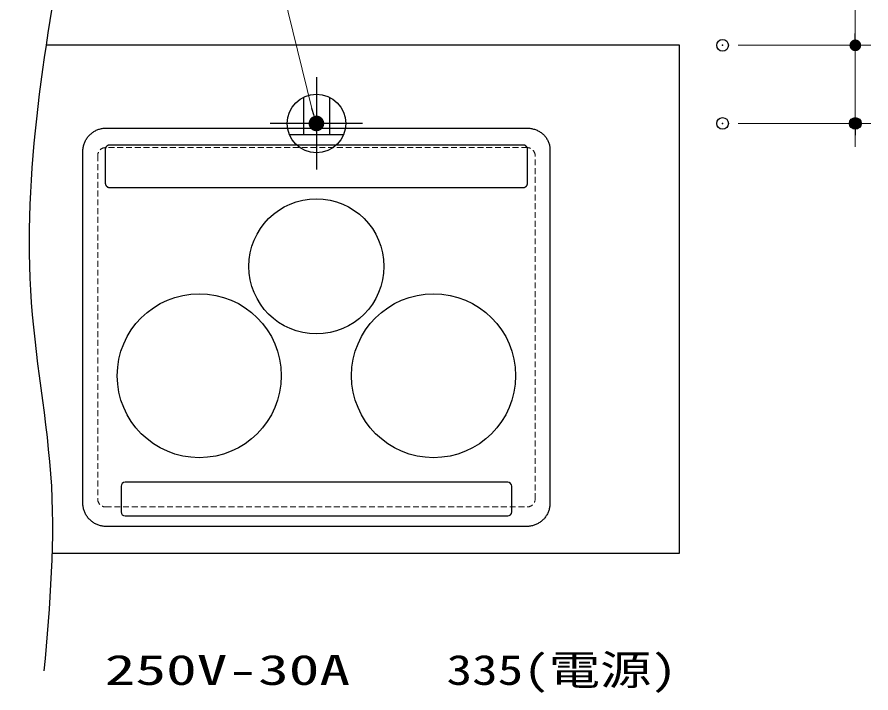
# Model space of a CAD drawing. Units: millimetres, scale not verified. Extents: x -9797 to 9797, y -4555 to 4555.
# Drawn here: x -4306 to -3213, y 806 to 1671 of the extents above; entities that cross this region are included whole.
import ezdxf
from ezdxf.enums import TextEntityAlignment as Align

# ---------------------------------------------------------------- set-up
doc = ezdxf.new("R2010")
doc.units = ezdxf.units.MM
doc.header["$LTSCALE"] = 30
doc.header["$PDMODE"] = 32
doc.header["$PDSIZE"] = 15
doc.linetypes.add('USER1', pattern=[0.375, 0.25, -0.125])
for name, color, linetype, lineweight in [('0-1_0', 7, 'Continuous', 25), ('0-2_細線ﾚｲﾔｰ', 91, 'Continuous', 5), ('0-3_寸法ﾚｲﾔｰ', 30, 'Continuous', 13), ('0-4_DEFPOINTS', 7, 'Continuous', 25), ('0-5_1', 7, 'Continuous', 25)]:
    doc.layers.add(name, color=color, linetype=linetype, lineweight=lineweight)
doc.styles.add('ＭＳ ゴシック', font='')
doc.styles.get('ＭＳ ゴシック').set_extended_font_data('MS Gothic')

# ---------------------------------------------------------------- blocks, each defined once
blk = doc.blocks.new('_DOT')
at = {"layer": '0-1_0', "color": 30}
blk.add_line((-15, 0), (-30, 0), dxfattribs=at)
for points in [[(0, 0), (-15, 0), (-14.88, 1.88)], [(0, 0), (-14.88, -1.88), (-15, 0)], [(0, 0), (-14.88, 1.88), (-14.53, 3.73)], [(0, 0), (-14.53, -3.73), (-14.88, -1.88)], [(0, 0), (-14.53, 3.73), (-13.95, 5.52)], [(0, 0), (-13.95, -5.52), (-14.53, -3.73)], [(0, 0), (-13.95, 5.52), (-13.14, 7.23)], [(0, 0), (-13.14, -7.23), (-13.95, -5.52)], [(0, 0), (-13.14, 7.23), (-12.14, 8.82)], [(0, 0), (-12.14, -8.82), (-13.14, -7.23)], [(0, 0), (-12.14, 8.82), (-10.93, 10.27)], [(0, 0), (-10.93, -10.27), (-12.14, -8.82)], [(0, 0), (-10.93, 10.27), (-9.56, 11.56)], [(0, 0), (-9.56, -11.56), (-10.93, -10.27)], [(0, 0), (-9.56, 11.56), (-8.04, 12.66)], [(0, 0), (-8.04, -12.66), (-9.56, -11.56)], [(0, 0), (-8.04, 12.66), (-6.39, 13.57)], [(0, 0), (-6.39, -13.57), (-8.04, -12.66)], [(0, 0), (-6.39, 13.57), (-4.64, 14.27)], [(0, 0), (-4.64, -14.27), (-6.39, -13.57)], [(0, 0), (-4.64, 14.27), (-2.81, 14.73)], [(0, 0), (-2.81, -14.73), (-4.64, -14.27)], [(0, 0), (-2.81, 14.73), (-0.94, 14.97)], [(0, 0), (-0.94, -14.97), (-2.81, -14.73)], [(0, 0), (-0.94, 14.97), (0.94, 14.97)], [(0, 0), (0.94, -14.97), (-0.94, -14.97)], [(0, 0), (0.94, 14.97), (2.81, 14.73)], [(0, 0), (2.81, 14.73), (4.64, 14.27)], [(0, 0), (4.64, 14.27), (6.39, 13.57)], [(0, 0), (6.39, 13.57), (8.04, 12.66)], [(0, 0), (8.04, 12.66), (9.56, 11.56)], [(0, 0), (9.56, 11.56), (10.93, 10.27)], [(0, 0), (10.93, 10.27), (12.14, 8.82)], [(0, 0), (12.14, 8.82), (13.14, 7.23)], [(0, 0), (13.14, 7.23), (13.95, 5.52)], [(0, 0), (13.95, 5.52), (14.53, 3.73)], [(0, 0), (14.53, 3.73), (14.88, 1.88)], [(0, 0), (14.88, 1.88), (15, 0)], [(0, 0), (2.81, -14.73), (0.94, -14.97)], [(0, 0), (4.64, -14.27), (2.81, -14.73)], [(0, 0), (6.39, -13.57), (4.64, -14.27)], [(0, 0), (8.04, -12.66), (6.39, -13.57)], [(0, 0), (9.56, -11.56), (8.04, -12.66)], [(0, 0), (10.93, -10.27), (9.56, -11.56)], [(0, 0), (12.14, -8.82), (10.93, -10.27)], [(0, 0), (13.14, -7.23), (12.14, -8.82)], [(0, 0), (13.95, -5.52), (13.14, -7.23)], [(0, 0), (14.53, -3.73), (13.95, -5.52)], [(0, 0), (14.88, -1.88), (14.53, -3.73)], [(0, 0), (15, 0), (14.88, -1.88)]]:
    blk.add_solid(points, dxfattribs=at)
blk = doc.blocks.new('A$C5C1B3A85')
at = {"layer": '0-1_0', "color": 1, "lineweight": 30}
for p, q in [((0, 1773.4), (0, -1773.4)), ((-496.2, 1009.7), (-496.2, -426.1)), ((496.2, 1009.7), (496.2, -426.1)), ((1773.4, 0), (-1773.4, 0)), ((-1041.2, -426.1), (1041.2, -426.1))]:
    blk.add_line(p, q, dxfattribs=at)
blk.add_circle((0, 0), 1125, dxfattribs=at)

msp = doc.modelspace()

# ---------------------------------------------------------------- linework, layer by layer
at = {"layer": '0-1_0'}
for p, q in [((-4193.67, 1528.99), (-4192.46, 1529.01)), ((-3654.68, 1529.01), (-3653.69, 1529.01)), ((-4222.07, 1498.56), (-4222.07, 1499.39)), ((-4193.46, 1501.87), (-4193.47, 1501.64)), ((-4186.8, 1507.33), (-4187.77, 1507.33)), ((-3658.15, 1507.33), (-3658.38, 1507.33)), ((-3652.68, 1501.56), (-3652.68, 1501.64)), ((-3624.02, 1500.6), (-3624.07, 1499.39)), ((-3652.69, 1458.41), (-3652.68, 1458.65)), ((-4222.05, 1047.41), (-4222.07, 1048.63)), ((-3624.07, 1049.46), (-3624.07, 1048.63)), ((-4191.47, 1019.01), (-4192.46, 1019.01)), ((-3652.47, 1019.04), (-3653.69, 1019.01))]:
    msp.add_line(p, q, dxfattribs=at)
for points in [[(-4262.04, 1682.47), (-4264.53, 1666.75), (-4266.96, 1651.03), (-4269.32, 1635.31), (-4271.61, 1619.59), (-4273.81, 1603.87), (-4275.92, 1588.16), (-4277.92, 1572.45), (-4279.82, 1556.73), (-4281.6, 1541.02), (-4283.25, 1525.32), (-4284.76, 1509.61), (-4286.13, 1493.9), (-4287.35, 1478.2), (-4288.41, 1462.5), (-4289.3, 1446.81), (-4290.01, 1431.11), (-4290.53, 1415.42), (-4290.86, 1399.73), (-4290.99, 1384.04), (-4290.9, 1368.36), (-4290.6, 1352.68), (-4290.06, 1337), (-4289.29, 1321.33), (-4288.27, 1305.66), (-4287, 1289.99), (-4285.51, 1274.33), (-4283.83, 1258.67), (-4281.99, 1243.01), (-4280.04, 1227.35), (-4278.02, 1211.69), (-4275.95, 1196.03), (-4273.88, 1180.37), (-4271.85, 1164.7)], [(-4261.6, 985), (-3458.07, 985), (-3458.07, 1635), (-4269.36, 1635)], [(-4222.07, 1499.39), (-4222.05, 1500.6), (-4221.97, 1501.81), (-4221.85, 1503), (-4221.68, 1504.18), (-4221.47, 1505.34), (-4221.21, 1506.48), (-4220.9, 1507.61), (-4220.55, 1508.73), (-4220.16, 1509.82), (-4219.73, 1510.89), (-4219.26, 1511.94), (-4218.75, 1512.97), (-4218.2, 1513.98), (-4217.62, 1514.96), (-4216.99, 1515.92), (-4216.34, 1516.85), (-4215.64, 1517.76), (-4214.92, 1518.64), (-4214.16, 1519.49), (-4213.37, 1520.31), (-4212.55, 1521.1), (-4211.7, 1521.86), (-4210.82, 1522.58), (-4209.92, 1523.28), (-4208.98, 1523.93), (-4208.02, 1524.56), (-4207.04, 1525.14), (-4206.04, 1525.69), (-4205.01, 1526.2), (-4203.95, 1526.67), (-4202.88, 1527.11), (-4201.79, 1527.5), (-4200.68, 1527.84), (-4199.55, 1528.15), (-4198.41, 1528.41), (-4197.24, 1528.62), (-4196.07, 1528.79), (-4194.88, 1528.91), (-4193.67, 1528.99)], [(-4192.46, 1529.01), (-4191.47, 1529.01), (-4188.55, 1529.01), (-4183.82, 1529.01), (-4177.37, 1529.01), (-4169.31, 1529.01), (-4159.73, 1529.01), (-4148.73, 1529.01), (-4136.43, 1529.01), (-4122.91, 1529.01), (-4108.28, 1529.01), (-4092.63, 1529.01), (-4076.08, 1529.01), (-4058.73, 1529.01), (-4040.66, 1529.01), (-4021.99, 1529.01), (-4002.81, 1529.01), (-3983.23, 1529.01), (-3963.35, 1529.01), (-3943.26, 1529.01), (-3923.07, 1529.01), (-3902.89, 1529.01), (-3882.8, 1529.01), (-3862.92, 1529.01), (-3843.33, 1529.01), (-3824.16, 1529.01), (-3805.49, 1529.01), (-3787.42, 1529.01), (-3770.06, 1529.01), (-3753.51, 1529.01), (-3737.87, 1529.01), (-3723.24, 1529.01), (-3709.72, 1529.01), (-3697.41, 1529.01), (-3686.42, 1529.01), (-3676.84, 1529.01), (-3668.77, 1529.01), (-3662.32, 1529.01), (-3657.59, 1529.01), (-3654.68, 1529.01)], [(-3653.69, 1529.01), (-3652.4, 1528.99), (-3651.13, 1528.91), (-3649.87, 1528.79), (-3648.63, 1528.62), (-3647.41, 1528.41), (-3646.21, 1528.15), (-3645.03, 1527.84), (-3643.87, 1527.5), (-3642.74, 1527.11), (-3641.63, 1526.67), (-3640.54, 1526.2), (-3639.48, 1525.69), (-3638.44, 1525.14), (-3637.43, 1524.56), (-3636.46, 1523.93), (-3635.51, 1523.28), (-3634.59, 1522.58), (-3633.7, 1521.86), (-3632.84, 1521.1), (-3632.02, 1520.31), (-3631.23, 1519.49), (-3630.48, 1518.64), (-3629.76, 1517.76), (-3629.08, 1516.85), (-3628.44, 1515.92), (-3627.84, 1514.96), (-3627.28, 1513.98), (-3626.76, 1512.97), (-3626.28, 1511.94), (-3625.84, 1510.89), (-3625.45, 1509.82), (-3625.11, 1508.73), (-3624.81, 1507.61), (-3624.55, 1506.48), (-3624.35, 1505.34), (-3624.19, 1504.18), (-3624.08, 1503), (-3624.03, 1501.81), (-3624.02, 1500.6)], [(-4222.07, 1048.63), (-4222.07, 1049.46), (-4222.07, 1051.9), (-4222.07, 1055.86), (-4222.07, 1061.25), (-4222.07, 1068), (-4222.07, 1076.01), (-4222.07, 1085.21), (-4222.07, 1095.51), (-4222.07, 1106.82), (-4222.07, 1119.06), (-4222.07, 1132.15), (-4222.07, 1145.99), (-4222.07, 1160.52), (-4222.07, 1175.63), (-4222.07, 1191.25), (-4222.07, 1207.3), (-4222.07, 1223.68), (-4222.07, 1240.31), (-4222.07, 1257.12), (-4222.07, 1274.01), (-4222.07, 1290.9), (-4222.07, 1307.7), (-4222.07, 1324.34), (-4222.07, 1340.72), (-4222.07, 1356.76), (-4222.07, 1372.39), (-4222.07, 1387.5), (-4222.07, 1402.02), (-4222.07, 1415.87), (-4222.07, 1428.96), (-4222.07, 1441.2), (-4222.07, 1452.51), (-4222.07, 1462.81), (-4222.07, 1472), (-4222.07, 1480.02), (-4222.07, 1486.77), (-4222.07, 1492.16), (-4222.07, 1496.12), (-4222.07, 1498.56)], [(-4193.47, 1501.64), (-4193.47, 1501.56), (-4193.47, 1501.32), (-4193.47, 1500.95), (-4193.47, 1500.43), (-4193.47, 1499.79), (-4193.47, 1499.02), (-4193.47, 1498.15), (-4193.47, 1497.17), (-4193.47, 1496.09), (-4193.47, 1494.92), (-4193.47, 1493.67), (-4193.47, 1492.35), (-4193.47, 1490.97), (-4193.47, 1489.52), (-4193.47, 1488.03), (-4193.47, 1486.5), (-4193.47, 1484.94), (-4193.47, 1483.36), (-4193.47, 1481.75), (-4193.47, 1480.14), (-4193.47, 1478.53), (-4193.47, 1476.93), (-4193.47, 1475.34), (-4193.47, 1473.78), (-4193.47, 1472.25), (-4193.47, 1470.76), (-4193.47, 1469.32), (-4193.47, 1467.93), (-4193.47, 1466.61), (-4193.47, 1465.36), (-4193.47, 1464.2), (-4193.47, 1463.12), (-4193.47, 1462.14), (-4193.47, 1461.26), (-4193.47, 1460.49), (-4193.47, 1459.85), (-4193.47, 1459.34), (-4193.47, 1458.96), (-4193.47, 1458.73)], [(-4187.77, 1507.33), (-4188.01, 1507.33), (-4188.24, 1507.31), (-4188.47, 1507.29), (-4188.69, 1507.26), (-4188.92, 1507.22), (-4189.14, 1507.17), (-4189.36, 1507.11), (-4189.57, 1507.04), (-4189.78, 1506.97), (-4189.99, 1506.88), (-4190.19, 1506.79), (-4190.39, 1506.69), (-4190.58, 1506.59), (-4190.77, 1506.48), (-4190.95, 1506.36), (-4191.13, 1506.23), (-4191.31, 1506.1), (-4191.48, 1505.96), (-4191.64, 1505.81), (-4191.8, 1505.66), (-4191.95, 1505.5), (-4192.09, 1505.34), (-4192.23, 1505.17), (-4192.37, 1504.99), (-4192.49, 1504.81), (-4192.61, 1504.63), (-4192.73, 1504.44), (-4192.83, 1504.25), (-4192.93, 1504.05), (-4193.02, 1503.85), (-4193.1, 1503.64), (-4193.18, 1503.43), (-4193.24, 1503.22), (-4193.3, 1503), (-4193.35, 1502.78), (-4193.39, 1502.56), (-4193.43, 1502.33), (-4193.45, 1502.1), (-4193.46, 1501.87)], [(-3658.38, 1507.33), (-3659.36, 1507.33), (-3662.22, 1507.33), (-3666.87, 1507.33), (-3673.2, 1507.33), (-3681.13, 1507.33), (-3690.54, 1507.33), (-3701.34, 1507.33), (-3713.44, 1507.33), (-3726.72, 1507.33), (-3741.1, 1507.33), (-3756.47, 1507.33), (-3772.73, 1507.33), (-3789.79, 1507.33), (-3807.54, 1507.33), (-3825.88, 1507.33), (-3844.73, 1507.33), (-3863.97, 1507.33), (-3883.5, 1507.33), (-3903.24, 1507.33), (-3923.08, 1507.33), (-3942.91, 1507.33), (-3962.65, 1507.33), (-3982.19, 1507.33), (-4001.43, 1507.33), (-4020.27, 1507.33), (-4038.62, 1507.33), (-4056.37, 1507.33), (-4073.42, 1507.33), (-4089.69, 1507.33), (-4105.06, 1507.33), (-4119.43, 1507.33), (-4132.72, 1507.33), (-4144.81, 1507.33), (-4155.61, 1507.33), (-4165.03, 1507.33), (-4172.95, 1507.33), (-4179.29, 1507.33), (-4183.94, 1507.33), (-4186.8, 1507.33)], [(-3652.68, 1501.64), (-3652.69, 1501.87), (-3652.7, 1502.1), (-3652.73, 1502.33), (-3652.76, 1502.56), (-3652.8, 1502.78), (-3652.85, 1503), (-3652.91, 1503.22), (-3652.98, 1503.43), (-3653.05, 1503.64), (-3653.13, 1503.85), (-3653.22, 1504.05), (-3653.32, 1504.25), (-3653.43, 1504.44), (-3653.54, 1504.63), (-3653.66, 1504.81), (-3653.79, 1504.99), (-3653.92, 1505.17), (-3654.06, 1505.34), (-3654.2, 1505.5), (-3654.36, 1505.66), (-3654.51, 1505.81), (-3654.68, 1505.96), (-3654.85, 1506.1), (-3655.02, 1506.23), (-3655.2, 1506.36), (-3655.39, 1506.48), (-3655.57, 1506.59), (-3655.77, 1506.69), (-3655.97, 1506.79), (-3656.17, 1506.88), (-3656.37, 1506.97), (-3656.58, 1507.04), (-3656.8, 1507.11), (-3657.02, 1507.17), (-3657.24, 1507.22), (-3657.46, 1507.26), (-3657.69, 1507.29), (-3657.91, 1507.31), (-3658.15, 1507.33)], [(-3652.68, 1458.65), (-3652.68, 1458.73), (-3652.68, 1458.96), (-3652.68, 1459.34), (-3652.68, 1459.85), (-3652.68, 1460.49), (-3652.68, 1461.26), (-3652.68, 1462.14), (-3652.68, 1463.12), (-3652.68, 1464.2), (-3652.68, 1465.36), (-3652.68, 1466.61), (-3652.68, 1467.93), (-3652.68, 1469.32), (-3652.68, 1470.76), (-3652.68, 1472.25), (-3652.68, 1473.78), (-3652.68, 1475.34), (-3652.68, 1476.93), (-3652.68, 1478.53), (-3652.68, 1480.14), (-3652.68, 1481.75), (-3652.68, 1483.36), (-3652.68, 1484.94), (-3652.68, 1486.5), (-3652.68, 1488.03), (-3652.68, 1489.52), (-3652.68, 1490.97), (-3652.68, 1492.35), (-3652.68, 1493.67), (-3652.68, 1494.92), (-3652.68, 1496.09), (-3652.68, 1497.17), (-3652.68, 1498.15), (-3652.68, 1499.02), (-3652.68, 1499.79), (-3652.68, 1500.43), (-3652.68, 1500.95), (-3652.68, 1501.32), (-3652.68, 1501.56)], [(-3624.07, 1499.39), (-3624.07, 1498.56), (-3624.07, 1496.12), (-3624.07, 1492.16), (-3624.07, 1486.77), (-3624.07, 1480.02), (-3624.07, 1472), (-3624.07, 1462.81), (-3624.07, 1452.51), (-3624.07, 1441.2), (-3624.07, 1428.96), (-3624.07, 1415.87), (-3624.07, 1402.02), (-3624.07, 1387.5), (-3624.07, 1372.39), (-3624.07, 1356.76), (-3624.07, 1340.72), (-3624.07, 1324.34), (-3624.07, 1307.7), (-3624.07, 1290.9), (-3624.07, 1274.01), (-3624.07, 1257.12), (-3624.07, 1240.31), (-3624.07, 1223.68), (-3624.07, 1207.3), (-3624.07, 1191.25), (-3624.07, 1175.63), (-3624.07, 1160.52), (-3624.07, 1145.99), (-3624.07, 1132.15), (-3624.07, 1119.06), (-3624.07, 1106.82), (-3624.07, 1095.51), (-3624.07, 1085.21), (-3624.07, 1076.01), (-3624.07, 1068), (-3624.07, 1061.25), (-3624.07, 1055.86), (-3624.07, 1051.9), (-3624.07, 1049.46)], [(-4193.47, 1458.73), (-4193.47, 1458.65), (-4193.46, 1458.41), (-4193.45, 1458.18), (-4193.43, 1457.95), (-4193.39, 1457.73), (-4193.35, 1457.5), (-4193.3, 1457.28), (-4193.24, 1457.06), (-4193.18, 1456.85), (-4193.1, 1456.64), (-4193.02, 1456.43), (-4192.93, 1456.23), (-4192.83, 1456.03), (-4192.73, 1455.84), (-4192.61, 1455.65), (-4192.49, 1455.46), (-4192.37, 1455.28), (-4192.23, 1455.11), (-4192.09, 1454.94), (-4191.95, 1454.78), (-4191.8, 1454.62), (-4191.64, 1454.47), (-4191.48, 1454.32), (-4191.31, 1454.18), (-4191.13, 1454.05), (-4190.95, 1453.92), (-4190.77, 1453.8), (-4190.58, 1453.69), (-4190.39, 1453.58), (-4190.19, 1453.48), (-4189.99, 1453.39), (-4189.78, 1453.31), (-4189.57, 1453.23), (-4189.36, 1453.17), (-4189.14, 1453.11), (-4188.92, 1453.06), (-4188.69, 1453.02), (-4188.47, 1452.98), (-4188.24, 1452.96)], [(-3658.38, 1452.94), (-3658.15, 1452.95), (-3657.91, 1452.96), (-3657.69, 1452.98), (-3657.46, 1453.02), (-3657.24, 1453.06), (-3657.02, 1453.11), (-3656.8, 1453.17), (-3656.58, 1453.23), (-3656.37, 1453.31), (-3656.17, 1453.39), (-3655.97, 1453.48), (-3655.77, 1453.58), (-3655.57, 1453.69), (-3655.39, 1453.8), (-3655.2, 1453.92), (-3655.02, 1454.05), (-3654.85, 1454.18), (-3654.68, 1454.32), (-3654.51, 1454.47), (-3654.36, 1454.62), (-3654.2, 1454.78), (-3654.06, 1454.94), (-3653.92, 1455.11), (-3653.79, 1455.28), (-3653.66, 1455.46), (-3653.54, 1455.65), (-3653.43, 1455.84), (-3653.32, 1456.03), (-3653.22, 1456.23), (-3653.13, 1456.43), (-3653.05, 1456.64), (-3652.98, 1456.85), (-3652.91, 1457.06), (-3652.85, 1457.28), (-3652.8, 1457.5), (-3652.76, 1457.73), (-3652.73, 1457.95), (-3652.7, 1458.18), (-3652.69, 1458.41)], [(-4188.24, 1452.96), (-4188.01, 1452.95), (-4187.77, 1452.94)], [(-4187.77, 1452.94), (-4187.43, 1452.94), (-4186.39, 1452.94), (-4184.66, 1452.94), (-4182.24, 1452.94), (-4179.14, 1452.94), (-4175.36, 1452.94), (-4170.9, 1452.94), (-4165.76, 1452.94), (-4159.94, 1452.94), (-4153.46, 1452.94), (-4146.3, 1452.94), (-4138.47, 1452.94), (-4129.98, 1452.94), (-4120.83, 1452.94), (-4111.02, 1452.94), (-4100.55, 1452.94), (-4089.42, 1452.94), (-4077.65, 1452.94), (-4065.22, 1452.94), (-4052.14, 1452.94), (-4038.42, 1452.94), (-4024.05, 1452.94), (-4009.05, 1452.94), (-3993.41, 1452.94), (-3977.13, 1452.94), (-3960.22, 1452.94), (-3942.67, 1452.94), (-3924.5, 1452.94), (-3905.71, 1452.94), (-3886.29, 1452.94), (-3866.25, 1452.94), (-3845.59, 1452.94), (-3824.32, 1452.94), (-3802.43, 1452.94), (-3779.93, 1452.94), (-3756.82, 1452.94), (-3733.11, 1452.94), (-3708.79, 1452.94), (-3683.88, 1452.94)], [(-3683.88, 1452.94), (-3658.36, 1452.94), (-3658.36, 1452.94)], [(-4271.85, 1164.7), (-4269.89, 1149.03), (-4268.04, 1133.36), (-4266.34, 1117.68), (-4264.82, 1101.99), (-4263.53, 1086.3), (-4262.49, 1070.6), (-4261.75, 1054.89), (-4261.29, 1039.17), (-4261.09, 1023.44), (-4261.14, 1007.71), (-4261.42, 991.97), (-4261.89, 976.22), (-4262.55, 960.47), (-4263.38, 944.71), (-4264.34, 928.95), (-4265.43, 913.19), (-4266.62, 897.42), (-4267.89, 881.65), (-4269.22, 865.88), (-4270.6, 850.1), (-4271.99, 834.33)], [(-4192.46, 1019.01), (-4193.67, 1019.04), (-4194.88, 1019.11), (-4196.07, 1019.23), (-4197.24, 1019.4), (-4198.41, 1019.62), (-4199.55, 1019.88), (-4200.68, 1020.18), (-4201.79, 1020.53), (-4202.88, 1020.92), (-4203.95, 1021.35), (-4205.01, 1021.82), (-4206.04, 1022.33), (-4207.04, 1022.88), (-4208.02, 1023.46), (-4208.98, 1024.09), (-4209.92, 1024.74), (-4210.82, 1025.44), (-4211.7, 1026.16), (-4212.55, 1026.92), (-4213.37, 1027.71), (-4214.16, 1028.53), (-4214.92, 1029.38), (-4215.64, 1030.26), (-4216.34, 1031.16), (-4216.99, 1032.1), (-4217.62, 1033.06), (-4218.2, 1034.04), (-4218.75, 1035.05), (-4219.26, 1036.07), (-4219.73, 1037.13), (-4220.16, 1038.2), (-4220.55, 1039.29), (-4220.9, 1040.4), (-4221.21, 1041.53), (-4221.47, 1042.68), (-4221.68, 1043.84), (-4221.85, 1045.02), (-4221.97, 1046.21), (-4222.05, 1047.41)], [(-3624.07, 1048.63), (-3624.09, 1047.41), (-3624.17, 1046.21), (-3624.29, 1045.02), (-3624.46, 1043.84), (-3624.67, 1042.68), (-3624.93, 1041.53), (-3625.24, 1040.4), (-3625.59, 1039.29), (-3625.98, 1038.2), (-3626.41, 1037.13), (-3626.88, 1036.07), (-3627.39, 1035.05), (-3627.94, 1034.04), (-3628.52, 1033.06), (-3629.15, 1032.1), (-3629.8, 1031.16), (-3630.5, 1030.26), (-3631.22, 1029.38), (-3631.98, 1028.53), (-3632.77, 1027.71), (-3633.59, 1026.92), (-3634.44, 1026.16), (-3635.32, 1025.44), (-3636.23, 1024.74), (-3637.16, 1024.09), (-3638.12, 1023.46), (-3639.1, 1022.88), (-3640.11, 1022.33), (-3641.14, 1021.82), (-3642.19, 1021.35), (-3643.26, 1020.92), (-3644.35, 1020.53), (-3645.46, 1020.18), (-3646.59, 1019.88), (-3647.74, 1019.62), (-3648.9, 1019.4), (-3650.08, 1019.23), (-3651.27, 1019.11), (-3652.47, 1019.04)], [(-3653.69, 1019.01), (-3654.68, 1019.01), (-3657.59, 1019.01), (-3662.32, 1019.01), (-3668.77, 1019.01), (-3676.84, 1019.01), (-3686.42, 1019.01), (-3697.41, 1019.01), (-3709.72, 1019.01), (-3723.24, 1019.01), (-3737.87, 1019.01), (-3753.51, 1019.01), (-3770.06, 1019.01), (-3787.42, 1019.01), (-3805.49, 1019.01), (-3824.16, 1019.01), (-3843.33, 1019.01), (-3862.92, 1019.01), (-3882.8, 1019.01), (-3902.89, 1019.01), (-3923.07, 1019.01), (-3943.26, 1019.01), (-3963.35, 1019.01), (-3983.23, 1019.01), (-4002.81, 1019.01), (-4021.99, 1019.01), (-4040.66, 1019.01), (-4058.73, 1019.01), (-4076.08, 1019.01), (-4092.63, 1019.01), (-4108.28, 1019.01), (-4122.91, 1019.01), (-4136.43, 1019.01), (-4148.73, 1019.01), (-4159.73, 1019.01), (-4169.31, 1019.01), (-4177.37, 1019.01), (-4183.82, 1019.01), (-4188.55, 1019.01), (-4191.47, 1019.01)]]:
    msp.add_lwpolyline(points, dxfattribs=at)
for centre, radius in [((-3923.08, 1352.01), 86.5), ((-4073.08, 1212.01), 105), ((-3773.08, 1212.01), 105)]:
    msp.add_circle(centre, radius, dxfattribs=at)
at = {"layer": '0-2_細線ﾚｲﾔｰ', "linetype": 'USER1', "lineweight": 9}
for p, q in [((-3653.07, 1504), (-4193.07, 1504)), ((-4203.07, 1494), (-4203.07, 1054)), ((-3643.07, 1054), (-3643.07, 1494)), ((-4193.07, 1044), (-3653.07, 1044))]:
    msp.add_line(p, q, dxfattribs=at)
for centre, start, end in [((-4193.07, 1494), 90, 180), ((-3653.07, 1494), 0, 90), ((-4193.07, 1054), 180, 270), ((-3653.07, 1054), 270, 0)]:
    msp.add_arc(centre, 10, start, end, dxfattribs=at)
at = {"layer": '0-3_寸法ﾚｲﾔｰ'}
for p, q in [((-3233.07, 1635), (-3233.07, 2246.71)), ((-3233.07, 1650), (-3233.07, 1665)), ((-3383.07, 1635), (-3213.07, 1635)), ((-3233.07, 1635), (-3233.07, 1535)), ((-3383.07, 1535), (-3213.07, 1535)), ((-3233.07, 1520), (-3233.07, 1505))]:
    msp.add_line(p, q, dxfattribs=at)
msp.add_lwpolyline([(-4416.86, 1827.19), (-3995.76, 1827.19), (-3929.12, 1554.06)], dxfattribs=at)
at = {"layer": '0-4_DEFPOINTS'}
for p in [(-3403.07, 1635), (-3403.07, 1535), (-3233.07, 1535)]:
    msp.add_point(p, dxfattribs=at)
at = {"layer": '0-5_1'}
for p, q in [((-3678.07, 1075.51), (-4168.07, 1075.51)), ((-4173.07, 1070.51), (-4173.07, 1037.56)), ((-3673.07, 1037.56), (-3673.07, 1070.51)), ((-4168.07, 1032.56), (-3678.07, 1032.56))]:
    msp.add_line(p, q, dxfattribs=at)
for centre, start, end in [((-4168.07, 1070.51), 90, 180), ((-3678.07, 1070.51), 0, 90), ((-4168.07, 1037.56), 180, 270), ((-3678.07, 1037.56), 270, 0)]:
    msp.add_arc(centre, 5, start, end, dxfattribs=at)

# ---------------------------------------------------------------- block references
at = {"layer": '0-1_0', "xscale": 0.03333333, "yscale": 0.03333333}
msp.add_blockref('A$C5C1B3A85', (-3923.07, 1535), dxfattribs=at)
at = {"layer": '0-3_寸法ﾚｲﾔｰ'}
for p, xscale, yscale, rotation in [((-3233.07, 1635), 0.5, 0.5, 270), ((-3923.07, 1535), 0.6666667, 0.6666667, 287.59906), ((-3233.07, 1535), 0.5, 0.5, 90)]:
    msp.add_blockref('_DOT', p, dxfattribs=dict(at, xscale=xscale, yscale=yscale, rotation=rotation))

# ---------------------------------------------------------------- texts
at = {"layer": '0-3_寸法ﾚｲﾔｰ', "color": 7, "style": 'ＭＳ ゴシック', "width": 1.5}
msp.add_text('250V-30A', height=38.48, dxfattribs=at).set_placement((-4194.07, 804.62), align=Align.BOTTOM_LEFT)
at = {"layer": '0-3_寸法ﾚｲﾔｰ', "style": 'ＭＳ ゴシック', "width": 1.25}
msp.add_text('335(電源)', height=38.49, dxfattribs=at).set_placement((-3756.43, 804.61), align=Align.BOTTOM_LEFT)

doc.saveas('drawing.dxf')
